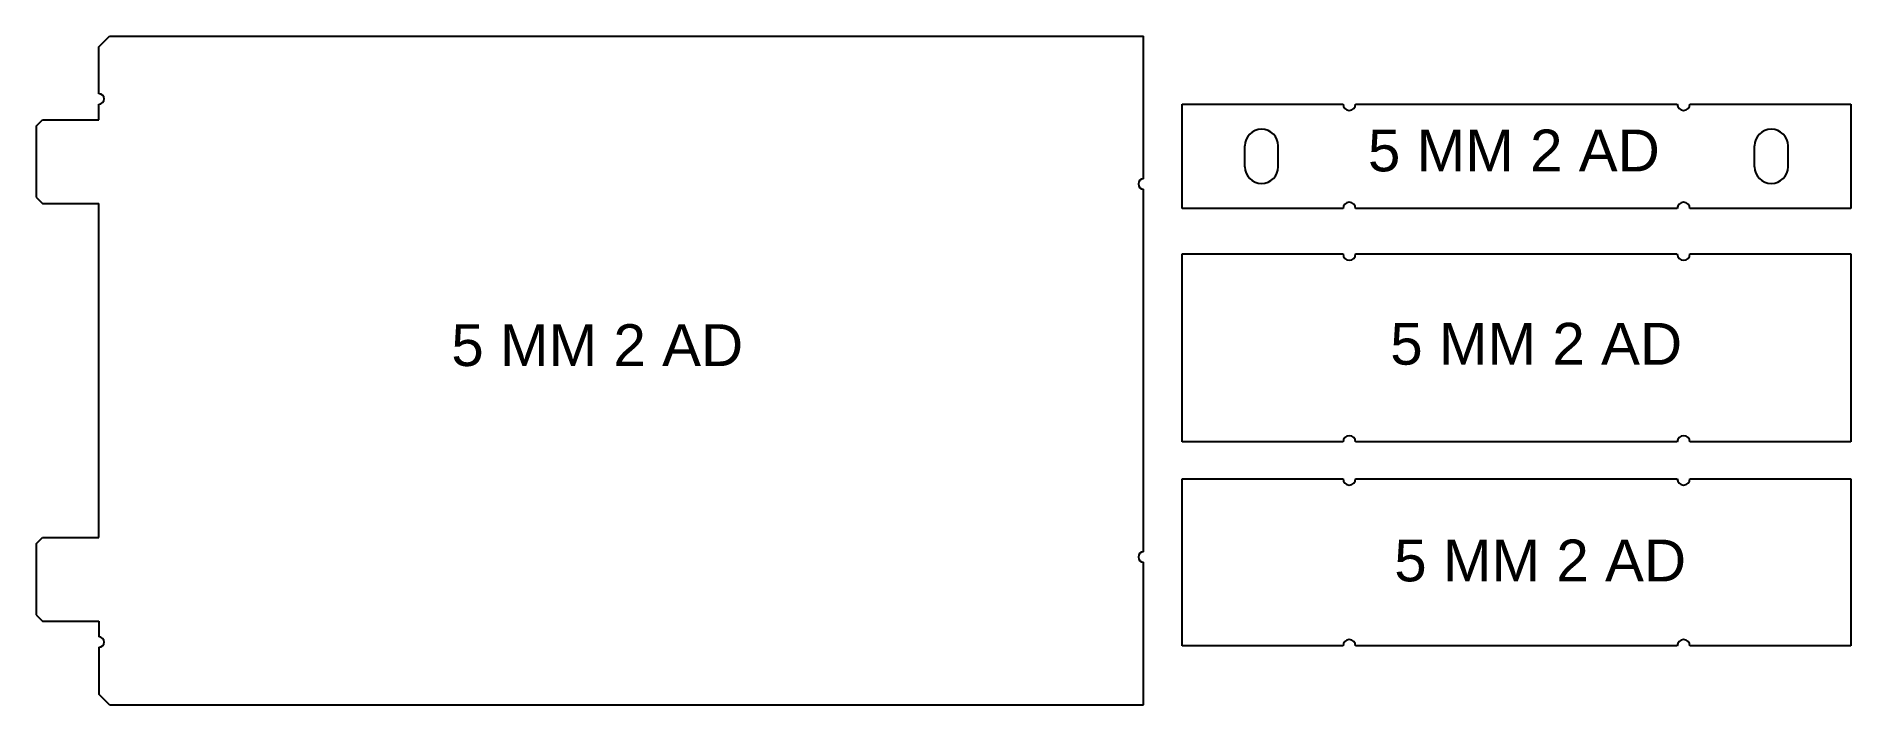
# Model space of a CAD drawing. Header units: millimetres. Extents: x 1992 to 2861, y 1470 to 1790.
import ezdxf

# ---------------------------------------------------------------- set-up
doc = ezdxf.new("R2010")
doc.units = ezdxf.units.MM
doc.styles.get("Standard").update_dxf_attribs({"font": 'arial.ttf'})

msp = doc.modelspace()

# ---------------------------------------------------------------- linework, layer by layer
for p, q in [((2022.45, 1784.75), (2027.45, 1789.75)), ((2027.45, 1789.75), (2522.45, 1789.75)), ((2522.45, 1721.54), (2522.45, 1789.75)), ((2022.45, 1762.25), (2022.45, 1784.75)), ((2022.45, 1749.75), (2022.45, 1757.25)), ((2540.91, 1707.28), (2540.91, 1757.28)), ((2540.91, 1757.28), (2617.91, 1757.28)), ((2623.91, 1757.28), (2777.91, 1757.28)), ((2783.91, 1757.28), (2860.91, 1757.28)), ((2860.91, 1757.28), (2860.91, 1707.28)), ((1992.45, 1746.75), (1995.45, 1749.75)), ((1992.45, 1746.75), (1992.45, 1712.75)), ((1995.45, 1749.75), (2022.45, 1749.75)), ((2570.91, 1727.28), (2570.91, 1737.28)), ((2586.91, 1727.28), (2586.91, 1737.28)), ((2814.91, 1727.28), (2814.91, 1737.28)), ((2814.91, 1727.28), (2814.91, 1737.28)), ((2830.91, 1727.28), (2830.91, 1737.28)), ((2830.91, 1727.28), (2830.91, 1737.28)), ((1992.45, 1712.75), (1995.45, 1709.75)), ((2522.45, 1542.97), (2522.45, 1716.54)), ((1995.45, 1709.75), (2022.45, 1709.75)), ((2022.45, 1549.75), (2022.45, 1709.75)), ((2617.91, 1707.28), (2540.91, 1707.28)), ((2777.91, 1707.28), (2623.91, 1707.28)), ((2860.91, 1707.28), (2783.91, 1707.28)), ((2540.91, 1595.54), (2540.91, 1685.54)), ((2540.91, 1685.54), (2617.91, 1685.54)), ((2623.91, 1685.54), (2777.91, 1685.54)), ((2783.91, 1685.54), (2860.91, 1685.54)), ((2860.91, 1685.54), (2860.91, 1595.54)), ((2617.91, 1595.54), (2540.91, 1595.54)), ((2777.91, 1595.54), (2623.91, 1595.54)), ((2860.91, 1595.54), (2783.91, 1595.54)), ((2540.91, 1497.9), (2540.91, 1577.9)), ((2540.91, 1577.9), (2617.91, 1577.9)), ((2623.91, 1577.9), (2777.91, 1577.9)), ((2783.91, 1577.9), (2860.91, 1577.9)), ((2860.91, 1577.9), (2860.91, 1497.9)), ((1992.45, 1546.75), (1995.45, 1549.75)), ((1992.45, 1546.75), (1992.45, 1512.75)), ((1995.45, 1549.75), (2022.45, 1549.75)), ((2522.45, 1469.75), (2522.45, 1537.97)), ((1992.45, 1512.75), (1995.45, 1509.75)), ((1995.45, 1509.75), (2022.45, 1509.75)), ((2022.45, 1509.75), (2022.45, 1502.25)), ((2022.45, 1497.25), (2022.45, 1474.75)), ((2617.91, 1497.9), (2540.91, 1497.9)), ((2777.91, 1497.9), (2623.91, 1497.9)), ((2860.91, 1497.9), (2783.91, 1497.9)), ((2027.45, 1469.75), (2022.45, 1474.75)), ((2027.45, 1469.75), (2522.45, 1469.75))]:
    msp.add_line(p, q)
for centre, radius, start, end in [((2022.45, 1759.75), 2.5, 270, 90), ((2620.91, 1757.28), 3, 180, 0), ((2780.91, 1757.28), 3, 180, 0), ((2578.91, 1737.28), 8, 0, 180), ((2822.91, 1737.28), 8, 0, 180), ((2822.91, 1737.28), 8, 0, 180), ((2522.45, 1719.04), 2.5, 90, 270), ((2578.91, 1727.28), 8, 180, 0), ((2822.91, 1727.28), 8, 180, 0), ((2822.91, 1727.28), 8, 180, 0), ((2620.91, 1707.28), 3, 0, 180), ((2780.91, 1707.28), 3, 0, 180), ((2620.91, 1685.54), 3, 180, 0), ((2780.91, 1685.54), 3, 180, 0), ((2620.91, 1595.54), 3, 0, 180), ((2780.91, 1595.54), 3, 0, 180), ((2620.91, 1577.9), 3, 180, 0), ((2780.91, 1577.9), 3, 180, 0), ((2522.45, 1540.47), 2.5, 90, 270), ((2022.45, 1499.75), 2.5, 270, 90), ((2620.91, 1497.9), 3, 0, 180), ((2780.91, 1497.9), 3, 0, 180)]:
    msp.add_arc(centre, radius, start, end)

# ---------------------------------------------------------------- texts
at = {"char_height": 20, "attachment_point": 1}
for insert in [(2629.83, 1745.08), (2191.09, 1651.89), (2640.5, 1652.55), (2642.41, 1548.8)]:
    msp.add_mtext_dynamic_manual_height_columns('5 MM 2 AD', width=3122.7419, gutter_width=100, heights=[0], dxfattribs=dict(at, insert=insert))

doc.saveas('drawing.dxf')
